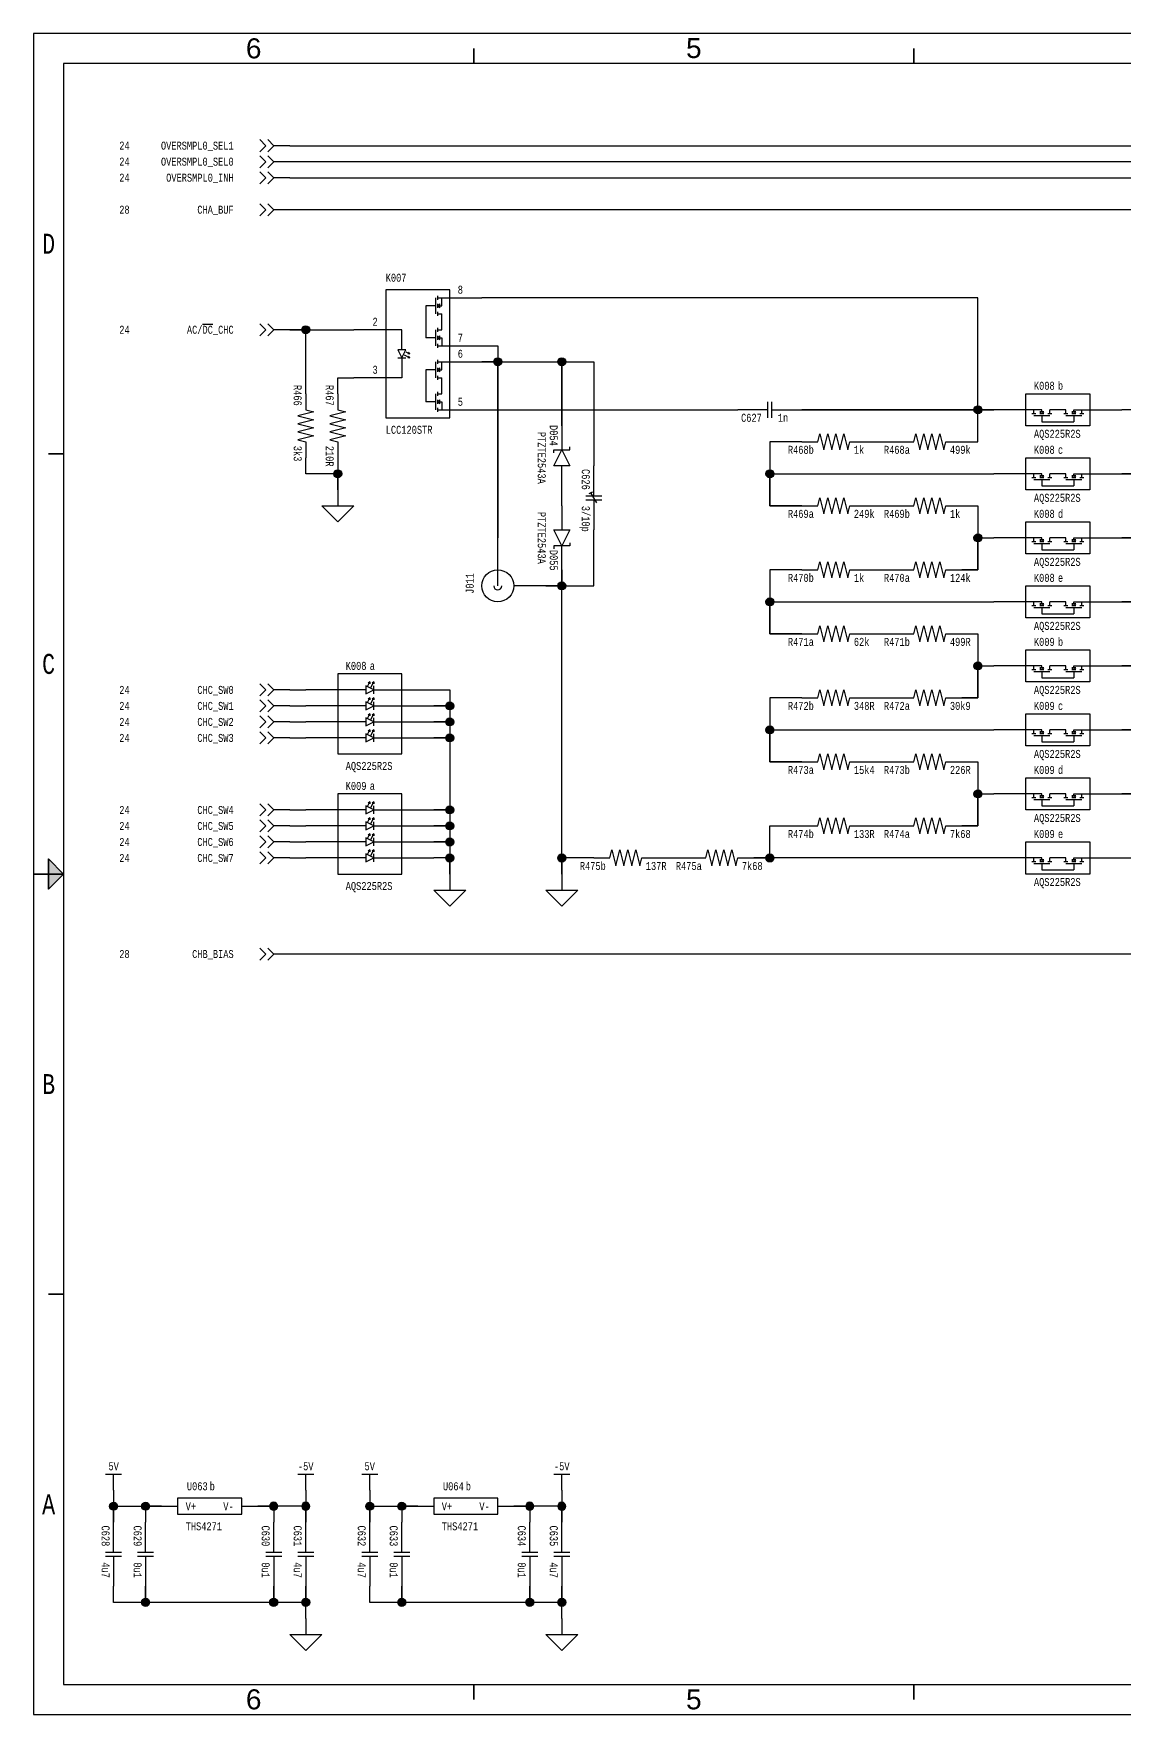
# Paper-space layout '30' of a CAD drawing. Header units: inches. Extents: x 0.2 to 16.8, y 0.2 to 10.8.
# Drawn here: x 0.25 to 7.07, y 0.25 to 10.75 of the extents above; entities that cross this region are included whole.
import ezdxf
from ezdxf.enums import TextEntityAlignment as Align

# ---------------------------------------------------------------- set-up
doc = ezdxf.new("R2010")
doc.units = ezdxf.units.IN
doc.header["$MEASUREMENT"] = 0
for name, color, linetype in [('BORDER', 13, 'Continuous'), ('COMPONENT', 14, 'Continuous'), ('SIGNAL', 84, 'Continuous'), ('TEXT', 252, 'Continuous')]:
    doc.layers.add(name, color=color, linetype=linetype)
doc.styles.add('Monotxt_75', font='monotxt.shx', dxfattribs={"width": 0.75})
doc.styles.get("Standard").update_dxf_attribs({"font": 'arial.ttf'})

# ---------------------------------------------------------------- blocks, each defined once
blk = doc.blocks.new('ANSI B Frame')
at = {"layer": 'BORDER', "lineweight": 35}
h = blk.add_hatch(color=256, dxfattribs=at)
h.dxf.hatch_style = 1
h.paths.add_polyline_path([(0.34375, 5.59375), (0.34375, 5.5), (0.4375, 5.5)])
h.paths.add_polyline_path([(0.4375, 5.5), (0.34375, 5.5), (0.34375, 5.40625)])
at = {"layer": 'BORDER'}
for points in [[(0.25, 0.25), (16.75, 0.25), (16.75, 10.75), (0.25, 10.75)], [(0.4375, 0.4375), (16.5625, 0.4375), (16.5625, 10.5625), (0.4375, 10.5625)]]:
    blk.add_lwpolyline(points, close=True, dxfattribs=at)
at = {"layer": 'BORDER', "lineweight": 35}
for points in [[(3, 10.65625), (3, 10.5625)], [(5.75, 10.65625), (5.75, 10.5625)], [(0.34375, 8.125), (0.4375, 8.125)], [(0.4375, 5.5), (0.25, 5.5)], [(0.34375, 2.875), (0.4375, 2.875)], [(3, 0.34375), (3, 0.4375)], [(5.75, 0.34375), (5.75, 0.4375)]]:
    blk.add_lwpolyline(points, dxfattribs=at)
blk.add_lwpolyline([(0.4375, 5.5), (0.34375, 5.59375), (0.34375, 5.40625)], close=True, dxfattribs=at)
at = {"layer": 'BORDER', "style": 'Monotxt_75', "width": 0.75}
for s, p in [('D', (0.34375, 9.4375)), ('C', (0.34375, 6.8125)), ('B', (0.34375, 4.1875)), ('A', (0.34375, 1.5625))]:
    blk.add_text(s, height=0.125, dxfattribs=at).set_placement(p, align=Align.MIDDLE_CENTER)
at = {"layer": 'BORDER', "flags": 8}
for tag, p in [('ZN6', (1.625, 10.65787)), ('ZN5', (4.375, 10.66009)), ('ZN4', (7.125, 10.65625)), ('ZN3', (9.875, 10.65796)), ('ZN2', (12.625, 10.65574)), ('ZN1', (15.375, 10.65574)), ('ZN6', (1.625, 0.34375)), ('ZN5', (4.375, 0.34375)), ('ZN4', (7.125, 0.34375)), ('ZN3', (9.875, 0.34375)), ('ZN2', (12.625, 0.34375)), ('ZN1', (15.375, 0.34375))]:
    blk.add_attdef(tag, text='', height=0.125, dxfattribs=at).set_placement(p, align=Align.MIDDLE_CENTER)
at = {"layer": 'TEXT', "style": 'Monotxt_75', "width": 0.75, "flags": 8}
for tag, height, p in [('DESRP', 0.0625, (13.625, 1)), ('DWG_NO', 0.1875, (13.9625, 0.7125))]:
    blk.add_attdef(tag, text='', height=height, dxfattribs=at).set_placement(p, align=Align.MIDDLE_LEFT)
for tag, height, p in [('SHTSZ', 0.1875, (13.7375, 0.7125)), ('REV', 0.1875, (16.4125, 0.7125)), ('SCALE', 0.0625, (14.15625, 0.5)), ('REVDATE', 0.0625, (15.11875, 0.5)), ('CURRSHT', 0.0625, (16.0625, 0.5)), ('LASTSHT', 0.0625, (16.4375, 0.5))]:
    blk.add_attdef(tag, text='', height=height, dxfattribs=at).set_placement(p, align=Align.MIDDLE_CENTER)
blk = doc.blocks.new('FROM_CONN')
for points in [[(0, 0), (0.05, 0)], [(0.06875, 0.01875), (0.05, 0), (0.06875, -0.01875)], [(0.09375, 0.01875), (0.075, 0), (0.09375, -0.01875)]]:
    blk.add_lwpolyline(points)
blk = doc.blocks.new('SUPPLY_BUS')
for points in [[(0, 0), (0.05, 0)], [(0.05, 0.025), (0.05, -0.025)]]:
    blk.add_lwpolyline(points)
blk = doc.blocks.new('FLOAT_GND')
blk.add_lwpolyline([(0, 0), (0, -0.05)])
blk.add_lwpolyline([(-0.05, -0.05), (0.05, -0.05), (0, -0.1)], close=True)
blk = doc.blocks.new('CONNECT')
blk.add_hatch(color=256).paths.add_polyline_path([(0.0125, 0, 1), (-0.0125, 0, 1)])
blk.add_circle((0, 0), 0.0125)
blk = doc.blocks.new('CAP')
for points in [[(0, 0.0125), (0, 0.2)], [(-0.05, 0.0125), (0.05, 0.0125)], [(-0.05, -0.0125), (0.05, -0.0125)], [(0, -0.0125), (0, -0.2)]]:
    blk.add_lwpolyline(points)
at = {"layer": 'TEXT', "style": 'Monotxt_75', "width": 0.75, "flags": 8}
blk.add_attdef('REFID', text='', height=0.05, rotation=270, dxfattribs=at).set_placement((-0.025, 0.05), align=Align.TOP_RIGHT)
blk.add_attdef('VALUE', text='', height=0.05, rotation=270, dxfattribs=at).set_placement((-0.025, -0.05), align=Align.TOP_LEFT)
blk = doc.blocks.new('SOLID_STATE_RELAY_SPDT')
for points in [[(-0.075, 0.1), (-0.15, 0.1), (-0.15, 0.4)], [(0.075, 0.1), (0.15, 0.1), (0.15, 0.4)], [(-0.025, 0.125), (-0.025, 0.075)], [(-0.025, 0.1), (-0.075, 0.1)], [(-0.0075, 0.085), (-0.025, 0.05)], [(-0.025, 0.05), (-0.025, 0.0625)], [(-0.025, 0.05), (-0.015, 0.0575)], [(0.0125, 0.075), (0, 0.05)], [(0, 0.05), (0, 0.0625)], [(0, 0.05), (0.01, 0.0575)], [(0.025, 0.1), (0.075, 0.1)], [(-0.3, -0.1125), (-0.3, -0.05)], [(-0.1, -0.05), (-0.3, -0.05)], [(-0.1, -0.1125), (-0.1, -0.05)], [(0.1, -0.1125), (0.1, -0.05)], [(0.3, -0.05), (0.1, -0.05)], [(0.3, -0.1125), (0.3, -0.05)], [(-0.3625, -0.125), (-0.3375, -0.125)], [(-0.35, -0.1125), (-0.25, -0.1125)], [(-0.35, -0.125), (-0.35, -0.15)], [(-0.3, -0.15), (-0.35, -0.15), (-0.35, -0.2)], [(-0.35, -0.2), (-0.35, -0.4)], [(-0.3125, -0.125), (-0.2875, -0.125)], [(-0.3, -0.1375), (-0.3, -0.15)], [(-0.2625, -0.125), (-0.2375, -0.125)], [(-0.25, -0.125), (-0.25, -0.15)], [(-0.25, -0.15), (-0.15, -0.15)], [(-0.1625, -0.125), (-0.1375, -0.125)], [(-0.15, -0.1125), (-0.05, -0.1125)], [(-0.15, -0.125), (-0.15, -0.15)], [(-0.1125, -0.125), (-0.0875, -0.125)], [(-0.1, -0.1375), (-0.1, -0.15)], [(-0.1, -0.15), (-0.05, -0.15), (-0.05, -0.2)], [(-0.0625, -0.125), (-0.0375, -0.125)], [(-0.05, -0.125), (-0.05, -0.15)], [(-0.05, -0.2), (-0.05, -0.4)], [(0.0375, -0.125), (0.0625, -0.125)], [(0.05, -0.1125), (0.15, -0.1125)], [(0.05, -0.125), (0.05, -0.15)], [(0.1, -0.15), (0.05, -0.15), (0.05, -0.2)], [(0.05, -0.2), (0.05, -0.4)], [(0.0875, -0.125), (0.1125, -0.125)], [(0.1, -0.1375), (0.1, -0.15)], [(0.1375, -0.125), (0.1625, -0.125)], [(0.15, -0.125), (0.15, -0.15)], [(0.15, -0.15), (0.25, -0.15)], [(0.2375, -0.125), (0.2625, -0.125)], [(0.25, -0.1125), (0.35, -0.1125)], [(0.25, -0.125), (0.25, -0.15)], [(0.2875, -0.125), (0.3125, -0.125)], [(0.3, -0.1375), (0.3, -0.15)], [(0.3, -0.15), (0.35, -0.15), (0.35, -0.2)], [(0.3375, -0.125), (0.3625, -0.125)], [(0.35, -0.125), (0.35, -0.15)], [(0.35, -0.2), (0.35, -0.4)]]:
    blk.add_lwpolyline(points)
for points in [[(-0.4, -0.2), (0.4, -0.2), (0.4, 0.2), (-0.4, 0.2)], [(-0.025, 0.1), (0.025, 0.075), (0.025, 0.125)], [(-0.3, -0.125), (-0.3125, -0.1375), (-0.2875, -0.1375)], [(-0.1, -0.125), (-0.1125, -0.1375), (-0.0875, -0.1375)], [(0.1, -0.125), (0.0875, -0.1375), (0.1125, -0.1375)], [(0.3, -0.125), (0.2875, -0.1375), (0.3125, -0.1375)]]:
    blk.add_lwpolyline(points, close=True)
at = {"layer": 'TEXT', "style": 'Monotxt_75', "width": 0.75, "flags": 8}
for tag, p in [('CN', (-0.125, 0.25)), ('CP', (0.175, 0.25))]:
    blk.add_attdef(tag, text='', height=0.05, rotation=270, dxfattribs=at).set_placement(p, align=Align.RIGHT)
blk.add_attdef('MFGPN', text='', height=0.05, rotation=270, dxfattribs=at).set_placement((-0.45, 0.2), align=Align.TOP_LEFT)
for tag, p in [('REF', (0.45, 0.2)), ('NO2', (-0.325, -0.25)), ('NO1', (-0.025, -0.25)), ('NC2', (0.075, -0.25)), ('NC1', (0.375, -0.25))]:
    blk.add_attdef(tag, p, '', height=0.05, rotation=270, dxfattribs=at)
blk = doc.blocks.new('RF_CONN')
for points in [[(0, 0), (0, 0.15)], [(0.15, 0), (0.05, 0)]]:
    blk.add_lwpolyline(points)
blk.add_circle((0, 0), 0.05)
blk.add_arc((0, 0), 0.0125, 180, 0)
at = {"layer": 'TEXT', "style": 'Monotxt_75', "width": 0.75, "flags": 8}
blk.add_attdef('REF', (-0.075, -0.025), '', height=0.025, rotation=90, dxfattribs=at)
blk = doc.blocks.new('RES')
blk.add_lwpolyline([(-0.2, 0), (-0.1, 0), (-0.0875, 0.05), (-0.0625, -0.05), (-0.0375, 0.05), (-0.0125, -0.05), (0.0125, 0.05), (0.0375, -0.05), (0.0625, 0.05), (0.0875, -0.05), (0.1, 0), (0.2, 0)])
at = {"layer": 'TEXT', "style": 'Monotxt_75', "width": 0.75, "flags": 8}
blk.add_attdef('REFID', text='', height=0.05, dxfattribs=at).set_placement((-0.125, -0.025), align=Align.TOP_RIGHT)
blk.add_attdef('VALUE', text='', height=0.05, dxfattribs=at).set_placement((0.125, -0.025), align=Align.TOP_LEFT)
blk = doc.blocks.new('CAP_VAR')
for points in [[(0, 0.013), (0, 0.2)], [(-0.05, 0.013), (0.05, 0.013)], [(0.019, -0.031), (-0.018, 0.032), (-0.007, 0.038)], [(-0.05, -0.012), (0.05, -0.012)], [(0, -0.012), (0, -0.2)]]:
    blk.add_lwpolyline(points)
at = {"layer": 'COMPONENT'}
blk.add_lwpolyline([(-0.018, 0.032), (-0.031, 0.024)], dxfattribs=at)
at = {"layer": 'TEXT', "style": 'Monotxt_75', "width": 0.75, "flags": 8}
blk.add_attdef('REFID', text='', height=0.05, rotation=270, dxfattribs=at).set_placement((-0.025, 0.05), align=Align.TOP_RIGHT)
blk.add_attdef('VALUE', text='', height=0.05, rotation=270, dxfattribs=at).set_placement((-0.025, -0.05), align=Align.TOP_LEFT)
blk = doc.blocks.new('D_ZENER')
for points in [[(-0.2, 0), (-0.05, 0)], [(0.03125, 0.05), (0.05, 0.05), (0.05, 0.05), (0.05, 0.05), (0.05, -0.05), (0.05, -0.05), (0.05, -0.05), (0.06875, -0.05)], [(0.2, 0), (0.05, 0)]]:
    blk.add_lwpolyline(points)
blk.add_lwpolyline([(0.05, 0), (-0.05, -0.05), (-0.05, 0.05)], close=True)
at = {"layer": 'TEXT', "style": 'Monotxt_75', "width": 0.75, "flags": 8}
blk.add_attdef('MFGPN', text='', height=0.05, dxfattribs=at).set_placement((0, -0.1), align=Align.TOP_CENTER)
blk.add_attdef('REFNO', text='', height=0.05, dxfattribs=at).set_placement((0.075, -0.025), align=Align.TOP_LEFT)
blk = doc.blocks.new('D_ZENER_FLIP')
for points in [[(-0.2, 0), (-0.05, 0)], [(-0.03125, -0.05), (-0.05, -0.05), (-0.05, -0.05), (-0.05, -0.05), (-0.05, 0.05), (-0.05, 0.05), (-0.05, 0.05), (-0.06875, 0.05)], [(0.2, 0), (0.05, 0)]]:
    blk.add_lwpolyline(points)
blk.add_lwpolyline([(-0.05, 0), (0.05, 0.05), (0.05, -0.05)], close=True)
at = {"layer": 'TEXT', "style": 'Monotxt_75', "width": 0.75, "flags": 8}
blk.add_attdef('REFNO', text='', height=0.05, dxfattribs=at).set_placement((-0.075, -0.025), align=Align.TOP_RIGHT)
blk.add_attdef('MFGPN', text='', height=0.05, dxfattribs=at).set_placement((0, -0.1), align=Align.TOP_CENTER)
blk = doc.blocks.new('SS_RELAY_SW')
for points in [[(-0.1, 0), (-0.4, 0)], [(0.1, 0), (0.4, 0)], [(-0.1375, -0.025), (-0.1625, -0.025)], [(-0.15, -0.025), (-0.15, 0)], [(-0.05, -0.0375), (-0.15, -0.0375)], [(-0.0875, -0.025), (-0.1125, -0.025)], [(-0.1, -0.0125), (-0.1, 0)], [(-0.1, -0.0375), (-0.1, -0.075)], [(-0.1, -0.075), (0.1, -0.075)], [(-0.0375, -0.025), (-0.0625, -0.025)], [(-0.05, -0.025), (-0.05, 0)], [(0.05, 0), (-0.05, 0)], [(0.0625, -0.025), (0.0375, -0.025)], [(0.05, -0.025), (0.05, 0)], [(0.15, -0.0375), (0.05, -0.0375)], [(0.1125, -0.025), (0.0875, -0.025)], [(0.1, -0.0125), (0.1, 0)], [(0.1, -0.0375), (0.1, -0.075)], [(0.1625, -0.025), (0.1375, -0.025)], [(0.15, -0.025), (0.15, 0)]]:
    blk.add_lwpolyline(points)
for points in [[(-0.2, 0.1), (0.2, 0.1), (0.2, -0.1), (-0.2, -0.1)], [(-0.1, -0.025), (-0.0875, -0.0125), (-0.1125, -0.0125)], [(0.1, -0.025), (0.1125, -0.0125), (0.0875, -0.0125)]]:
    blk.add_lwpolyline(points, close=True)
at = {"layer": 'TEXT', "style": 'Monotxt_75', "width": 0.75, "flags": 8}
for tag, p in [('REFID', (-0.15, 0.125)), ('INST', (0, 0.125)), ('NO2', (0.25, 0.025))]:
    blk.add_attdef(tag, p, '', height=0.05, dxfattribs=at)
blk.add_attdef('NO1', text='', height=0.05, dxfattribs=at).set_placement((-0.25, 0.025), align=Align.RIGHT)
blk.add_attdef('MFGPN', text='', height=0.05, dxfattribs=at).set_placement((-0.15, -0.125), align=Align.TOP_LEFT)
blk = doc.blocks.new('SS_RELAY_CTRL4')
for points in [[(0.2, 0.25), (-0.2, 0.25), (-0.2, -0.25), (0.2, -0.25)], [(0.025, 0.15), (-0.025, 0.175), (-0.025, 0.125)], [(0.025, 0.05), (-0.025, 0.075), (-0.025, 0.025)], [(0.025, -0.05), (-0.025, -0.025), (-0.025, -0.075)], [(0.025, -0.15), (-0.025, -0.125), (-0.025, -0.175)]]:
    blk.add_lwpolyline(points, close=True)
for points in [[(-0.025, 0.15), (-0.4, 0.15)], [(-0.0125, 0.175), (0, 0.2)], [(0, 0.2), (-0.01, 0.1925)], [(0, 0.2), (0, 0.1875)], [(0.0075, 0.165), (0.025, 0.2)], [(0.025, 0.2), (0.015, 0.1925)], [(0.025, 0.2), (0.025, 0.1875)], [(0.025, 0.125), (0.025, 0.175)], [(0.025, 0.15), (0.4, 0.15)], [(-0.025, 0.05), (-0.4, 0.05)], [(-0.0125, 0.075), (0, 0.1)], [(-0.0125, -0.025), (0, 0)], [(0, 0.1), (-0.01, 0.0925)], [(0, 0.1), (0, 0.0875)], [(0, 0), (0, -0.0125)], [(0.0075, 0.065), (0.025, 0.1)], [(0.0075, -0.035), (0.025, 0)], [(0.025, 0.1), (0.015, 0.0925)], [(0.025, 0.1), (0.025, 0.0875)], [(0.025, 0.025), (0.025, 0.075)], [(0.025, 0.05), (0.4, 0.05)], [(0.025, 0), (0.025, -0.0125)], [(-0.025, -0.05), (-0.4, -0.05)], [(-0.0125, -0.125), (0, -0.1)], [(0, 0), (-0.01, -0.0075)], [(0, -0.1), (-0.01, -0.1075)], [(0, -0.1), (0, -0.1125)], [(0.0075, -0.135), (0.025, -0.1)], [(0.025, 0), (0.015, -0.0075)], [(0.025, -0.1), (0.015, -0.1075)], [(0.025, -0.075), (0.025, -0.025)], [(0.025, -0.05), (0.4, -0.05)], [(0.025, -0.1), (0.025, -0.1125)], [(-0.025, -0.15), (-0.4, -0.15)], [(0.025, -0.175), (0.025, -0.125)], [(0.025, -0.15), (0.4, -0.15)]]:
    blk.add_lwpolyline(points)
at = {"layer": 'TEXT', "style": 'Monotxt_75', "width": 0.75, "flags": 8}
for tag, p in [('REFID', (-0.15, 0.275)), ('INST', (0, 0.275)), ('CN1', (0.25, 0.175)), ('CN2', (0.25, 0.075)), ('CN3', (0.25, -0.025)), ('CN4', (0.25, -0.125))]:
    blk.add_attdef(tag, p, '', height=0.05, dxfattribs=at)
for tag, p in [('CP1', (-0.25, 0.175)), ('CP2', (-0.25, 0.075)), ('CP3', (-0.25, -0.025)), ('CP4', (-0.25, -0.125))]:
    blk.add_attdef(tag, text='', height=0.05, dxfattribs=at).set_placement(p, align=Align.RIGHT)
blk.add_attdef('MFGPN', text='', height=0.05, dxfattribs=at).set_placement((-0.15, -0.3), align=Align.TOP_LEFT)
blk = doc.blocks.new('OPAMP_GEN_PWR')
for points in [[(-0.3, 0), (-0.2, 0)], [(0.2, 0), (0.3, 0)]]:
    blk.add_lwpolyline(points)
blk.add_lwpolyline([(-0.2, -0.05), (0.2, -0.05), (0.2, 0.05), (-0.2, 0.05)], close=True)
at = {"layer": 'TEXT', "style": 'Monotxt_75', "width": 0.75}
blk.add_text('V+', height=0.05, dxfattribs=at).set_placement((-0.15, 0), align=Align.MIDDLE_LEFT)
blk.add_text('V-', height=0.05, dxfattribs=at).set_placement((0.15, 0), align=Align.MIDDLE_RIGHT)
at = {"layer": 'TEXT', "style": 'Monotxt_75', "width": 0.75, "flags": 8}
for tag, p in [('REFID', (-0.0125, 0.1)), ('VP', (-0.225, 0.025))]:
    blk.add_attdef(tag, text='', height=0.05, dxfattribs=at).set_placement(p, align=Align.RIGHT)
for tag, p in [('INST', (0, 0.1)), ('VN', (0.225, 0.025))]:
    blk.add_attdef(tag, p, '', height=0.05, dxfattribs=at)
blk.add_attdef('MFGPN', text='', height=0.05, dxfattribs=at).set_placement((-0.15, -0.1), align=Align.TOP_LEFT)

psp = doc.layouts.new('30')

# ---------------------------------------------------------------- linework, layer by layer
at = {"layer": 'SIGNAL'}
for points in [[(1.85, 10.05), (11.95, 10.05), (11.95, 7.6)], [(11.85, 7.6), (11.85, 9.95), (1.85, 9.95)], [(1.85, 9.85), (11.75, 9.85), (11.75, 7.6)], [(11.25, 6.6), (11.05, 6.6), (11.05, 6.9), (11.25, 6.9), (11.075, 6.9), (11.05, 6.925), (11.05, 7.1), (11.25, 7.1), (11.075, 7.1), (11.05, 7.125), (11.05, 7.2), (11.25, 7.2), (11.075, 7.2), (11.05, 7.225), (11.05, 9.65), (1.85, 9.65)], [(6.05, 8.2), (6.15, 8.2), (6.15, 8.4), (6.25, 8.4), (5.05, 8.4), (6.125, 8.4), (6.15, 8.425), (6.15, 9.1), (3.05, 9.1)], [(1.95, 8.5), (1.95, 8.9), (1.85, 8.9), (2.25, 8.9)], [(3.05, 8.8), (3.15, 8.8), (3.15, 8.725), (3.125, 8.7), (3.05, 8.7), (3.15, 8.7), (3.15, 7.6), (3.15, 8.675), (3.175, 8.7), (3.55, 8.7), (3.55, 8.3), (3.55, 8.675), (3.575, 8.7), (3.75, 8.7), (3.75, 8.05)], [(2.15, 8.5), (2.15, 8.6), (2.25, 8.6)], [(3.05, 8.4), (4.65, 8.4)], [(7.15, 8.4), (7.05, 8.4)], [(5.05, 8.2), (4.85, 8.2), (4.85, 7.8), (5.05, 7.8), (4.85, 7.8), (4.85, 8), (6.25, 8)], [(5.45, 8.2), (5.65, 8.2)], [(2.15, 8.1), (2.15, 7.9), (2.15, 8), (1.95, 8), (1.95, 8.1)], [(7.15, 8), (7.05, 8), (7.35, 8)], [(3.55, 7.8), (3.55, 7.9)], [(5.45, 7.8), (5.65, 7.8)], [(6.05, 7.8), (6.15, 7.8), (6.15, 7.4), (6.05, 7.4), (6.15, 7.4), (6.15, 7.6), (6.25, 7.6)], [(3.75, 5.6), (3.55, 5.6), (3.55, 5.5), (3.55, 7.4), (3.55, 7.3), (3.45, 7.3), (3.75, 7.3), (3.75, 7.65)], [(7.15, 7.6), (7.05, 7.6), (7.125, 7.6)], [(5.05, 7.4), (4.85, 7.4), (4.85, 7), (5.05, 7), (4.85, 7), (4.85, 7.2), (6.25, 7.2)], [(5.45, 7.4), (5.65, 7.4)], [(7.15, 7.2), (7.05, 7.2), (7.125, 7.2)], [(5.45, 7), (5.65, 7)], [(6.05, 7), (6.15, 7), (6.15, 6.6), (6.05, 6.6), (6.15, 6.6), (6.15, 6.8), (6.25, 6.8)], [(7.15, 6.8), (7.05, 6.8), (7.125, 6.8)], [(1.85, 6.65), (1.95, 6.65)], [(2.75, 6.65), (2.85, 6.65), (2.85, 6.55), (2.75, 6.55), (2.825, 6.55), (2.85, 6.525), (2.85, 6.45), (2.75, 6.45), (2.825, 6.45), (2.85, 6.425), (2.85, 6.35), (2.75, 6.35), (2.825, 6.35), (2.85, 6.325), (2.85, 5.9), (2.75, 5.9), (2.825, 5.9), (2.85, 5.875), (2.85, 5.8), (2.75, 5.8), (2.825, 5.8), (2.85, 5.775), (2.85, 5.7), (2.75, 5.7), (2.825, 5.7), (2.85, 5.675), (2.85, 5.5), (2.85, 5.6), (2.75, 5.6)], [(1.85, 6.55), (1.95, 6.55)], [(5.05, 6.6), (4.85, 6.6), (4.85, 6.2), (5.05, 6.2), (4.85, 6.2), (4.85, 6.4), (6.25, 6.4)], [(5.45, 6.6), (5.65, 6.6)], [(1.85, 6.45), (1.95, 6.45)], [(9.45, 6.4), (9.35, 6.4), (9.35, 5), (1.85, 5)], [(1.85, 6.35), (1.95, 6.35)], [(7.15, 6.4), (7.05, 6.4), (7.125, 6.4)], [(5.45, 6.2), (5.65, 6.2)], [(6.05, 6.2), (6.15, 6.2), (6.15, 5.8), (6.05, 5.8), (6.15, 5.8), (6.15, 6), (6.25, 6)], [(7.15, 6), (7.05, 6), (7.125, 6)], [(1.85, 5.9), (1.95, 5.9)], [(1.85, 5.8), (1.95, 5.8)], [(6.25, 5.6), (4.75, 5.6), (4.85, 5.6), (4.85, 5.8), (5.05, 5.8)], [(5.45, 5.8), (5.65, 5.8)], [(1.85, 5.7), (1.95, 5.7)], [(1.85, 5.6), (1.95, 5.6)], [(4.15, 5.6), (4.35, 5.6)], [(7.05, 5.6), (7.15, 5.6)], [(0.75, 1.65), (0.75, 1.45), (0.75, 1.55), (1.05, 1.55), (0.95, 1.55), (0.95, 1.45)], [(1.95, 1.65), (1.95, 1.45), (1.95, 1.55), (1.65, 1.55), (1.75, 1.55), (1.75, 1.45)], [(2.35, 1.65), (2.35, 1.45), (2.35, 1.55), (2.65, 1.55), (2.55, 1.55), (2.55, 1.45)], [(3.55, 1.65), (3.55, 1.45), (3.55, 1.55), (3.25, 1.55), (3.35, 1.55), (3.35, 1.45)], [(1.95, 0.85), (1.95, 1.05), (1.95, 0.95), (1.775, 0.95), (1.75, 0.975), (1.75, 1.05), (1.75, 0.95), (0.975, 0.95), (0.95, 0.975), (0.95, 1.05), (0.95, 0.95), (0.75, 0.95), (0.75, 1.05)], [(3.55, 0.85), (3.55, 1.05), (3.55, 0.95), (3.375, 0.95), (3.35, 0.975), (3.35, 1.05), (3.35, 0.95), (2.575, 0.95), (2.55, 0.975), (2.55, 1.05), (2.55, 0.95), (2.35, 0.95), (2.35, 1.05)]]:
    psp.add_lwpolyline(points, dxfattribs=at)

# ---------------------------------------------------------------- block references
ref = psp.add_blockref('ANSI B Frame', (0, 0))
ref.add_attrib('ZN5', '5', dxfattribs={"layer": 'BORDER', "height": 0.125}).set_placement((4.375, 0.344), align=Align.MIDDLE_CENTER)
ref.add_attrib('ZN5', '5', dxfattribs={"layer": 'BORDER', "height": 0.125}).set_placement((4.375, 10.66), align=Align.MIDDLE_CENTER)
ref.add_attrib('ZN6', '6', dxfattribs={"layer": 'BORDER', "height": 0.125}).set_placement((1.625, 0.344), align=Align.MIDDLE_CENTER)
ref.add_attrib('ZN6', '6', dxfattribs={"layer": 'BORDER', "height": 0.125}).set_placement((1.625, 10.658), align=Align.MIDDLE_CENTER)
at = {"layer": 'COMPONENT', "yscale": 2, "zscale": 2}
for name, p, xscale in [('FROM_CONN', (1.85, 10.05), -2), ('FROM_CONN', (1.85, 9.95), -2), ('FROM_CONN', (1.85, 9.85), -2), ('FROM_CONN', (1.85, 9.65), -2), ('FLOAT_GND', (2.15, 7.9), 2), ('FLOAT_GND', (2.85, 5.5), 2), ('FLOAT_GND', (3.55, 5.5), 2), ('FLOAT_GND', (1.95, 0.85), 2), ('FLOAT_GND', (3.55, 0.85), 2)]:
    psp.add_blockref(name, p, dxfattribs=dict(at, xscale=xscale))
at = {"layer": 'COMPONENT'}
ref = psp.add_blockref('SOLID_STATE_RELAY_SPDT', (2.65, 8.75), dxfattribs=dict(at, rotation=90))
ref.add_attrib('REF', 'K007', (2.45, 9.2), dxfattribs={"layer": 'TEXT', "height": 0.05, "style": 'Monotxt_75', "width": 0.75})
ref.add_attrib('MFGPN', 'LCC120STR', dxfattribs={"layer": 'TEXT', "height": 0.05, "style": 'Monotxt_75', "width": 0.75}).set_placement((2.45, 8.3), align=Align.TOP_LEFT)
ref.add_attrib('CP', '2', dxfattribs={"layer": 'TEXT', "height": 0.05, "style": 'Monotxt_75', "width": 0.75}).set_placement((2.4, 8.925), align=Align.RIGHT)
ref.add_attrib('CN', '3', dxfattribs={"layer": 'TEXT', "height": 0.05, "style": 'Monotxt_75', "width": 0.75}).set_placement((2.4, 8.625), align=Align.RIGHT)
ref.add_attrib('NO2', '5', (2.9, 8.425), dxfattribs={"layer": 'TEXT', "height": 0.05, "style": 'Monotxt_75', "width": 0.75})
ref.add_attrib('NO1', '6', (2.9, 8.725), dxfattribs={"layer": 'TEXT', "height": 0.05, "style": 'Monotxt_75', "width": 0.75})
ref.add_attrib('NC2', '7', (2.9, 8.825), dxfattribs={"layer": 'TEXT', "height": 0.05, "style": 'Monotxt_75', "width": 0.75})
ref.add_attrib('NC1', '8', (2.9, 9.125), dxfattribs={"layer": 'TEXT', "height": 0.05, "style": 'Monotxt_75', "width": 0.75})
at = {"layer": 'COMPONENT', "xscale": 2, "yscale": 2, "zscale": 2}
for name, p, rotation in [('FROM_CONN', (1.85, 8.9), 180), ('FROM_CONN', (1.85, 6.65), 180), ('FROM_CONN', (1.85, 6.55), 180), ('FROM_CONN', (1.85, 6.45), 180), ('FROM_CONN', (1.85, 6.35), 180), ('FROM_CONN', (1.85, 5.9), 180), ('FROM_CONN', (1.85, 5.8), 180), ('FROM_CONN', (1.85, 5.7), 180), ('FROM_CONN', (1.85, 5.6), 180), ('FROM_CONN', (1.85, 5), 180), ('SUPPLY_BUS', (0.75, 1.65), 90), ('SUPPLY_BUS', (1.95, 1.65), 90), ('SUPPLY_BUS', (2.35, 1.65), 90), ('SUPPLY_BUS', (3.55, 1.65), 90)]:
    psp.add_blockref(name, p, dxfattribs=dict(at, rotation=rotation))
at = {"layer": 'COMPONENT', "rotation": 270}
for name, p, values in [('RES', (1.95, 8.3), {'REFID': 'R466', 'VALUE': '3k3'}), ('RES', (2.15, 8.3), {'REFID': 'R467', 'VALUE': '210R'}), ('D_ZENER_FLIP', (3.55, 8.1), {'REFNO': 'D054', 'MFGPN': 'PTZTE2543A'})]:
    psp.add_blockref(name, p, dxfattribs=at).add_auto_attribs(values)
at = {"layer": 'COMPONENT'}
ref = psp.add_blockref('SS_RELAY_SW', (6.65, 8.4), dxfattribs=at)
ref.add_attrib('REFID', 'K008', (6.5, 8.525), dxfattribs={"layer": 'TEXT', "height": 0.05, "style": 'Monotxt_75', "width": 0.75})
ref.add_attrib('INST', 'b', (6.65, 8.525), dxfattribs={"layer": 'TEXT', "height": 0.05, "style": 'Monotxt_75', "width": 0.75})
ref.add_attrib('MFGPN', 'AQS225R2S', dxfattribs={"layer": 'TEXT', "height": 0.05, "style": 'Monotxt_75', "width": 0.75}).set_placement((6.5, 8.275), align=Align.TOP_LEFT)
ref = psp.add_blockref('CAP', (4.85, 8.4), dxfattribs=dict(at, rotation=90))
ref.add_attrib('REFID', 'C627', dxfattribs={"layer": 'TEXT', "height": 0.05, "style": 'Monotxt_75', "width": 0.75}).set_placement((4.8, 8.375), align=Align.TOP_RIGHT)
ref.add_attrib('VALUE', '1n', dxfattribs={"layer": 'TEXT', "height": 0.05, "style": 'Monotxt_75', "width": 0.75}).set_placement((4.9, 8.375), align=Align.TOP_LEFT)
for name, p, values in [('RES', (5.25, 8.2), {'REFID': 'R468b', 'VALUE': '1k'}), ('RES', (5.85, 8.2), {'REFID': 'R468a', 'VALUE': '499k'}), ('RES', (5.25, 7.8), {'REFID': 'R469a', 'VALUE': '249k'}), ('RES', (5.85, 7.8), {'REFID': 'R469b', 'VALUE': '1k'}), ('RES', (5.25, 7.4), {'REFID': 'R470b', 'VALUE': '1k'}), ('RES', (5.85, 7.4), {'REFID': 'R470a', 'VALUE': '124k'}), ('RES', (5.25, 7), {'REFID': 'R471a', 'VALUE': '62k'}), ('RES', (5.85, 7), {'REFID': 'R471b', 'VALUE': '499R'}), ('RES', (5.25, 6.6), {'REFID': 'R472b', 'VALUE': '348R'}), ('RES', (5.85, 6.6), {'REFID': 'R472a', 'VALUE': '30k9'}), ('RES', (5.25, 6.2), {'REFID': 'R473a', 'VALUE': '15k4'}), ('RES', (5.85, 6.2), {'REFID': 'R473b', 'VALUE': '226R'}), ('RES', (5.25, 5.8), {'REFID': 'R474b', 'VALUE': '133R'}), ('RES', (5.85, 5.8), {'REFID': 'R474a', 'VALUE': '7k68'}), ('RES', (3.95, 5.6), {'REFID': 'R475b', 'VALUE': '137R'}), ('RES', (4.55, 5.6), {'REFID': 'R475a', 'VALUE': '7k68'}), ('OPAMP_GEN_PWR', (1.35, 1.55), {'REFID': 'U063', 'INST': 'b', 'MFGPN': 'THS4271'}), ('OPAMP_GEN_PWR', (2.95, 1.55), {'REFID': 'U064', 'INST': 'b', 'MFGPN': 'THS4271'})]:
    psp.add_blockref(name, p, dxfattribs=at).add_auto_attribs(values)
ref = psp.add_blockref('SS_RELAY_SW', (6.65, 8), dxfattribs=at)
ref.add_attrib('REFID', 'K008', (6.5, 8.125), dxfattribs={"layer": 'TEXT', "height": 0.05, "style": 'Monotxt_75', "width": 0.75})
ref.add_attrib('INST', 'c', (6.65, 8.125), dxfattribs={"layer": 'TEXT', "height": 0.05, "style": 'Monotxt_75', "width": 0.75})
ref.add_attrib('MFGPN', 'AQS225R2S', dxfattribs={"layer": 'TEXT', "height": 0.05, "style": 'Monotxt_75', "width": 0.75}).set_placement((6.5, 7.875), align=Align.TOP_LEFT)
ref = psp.add_blockref('CAP_VAR', (3.75, 7.85), dxfattribs=at)
ref.add_attrib('REFID', 'C626', dxfattribs={"layer": 'TEXT', "height": 0.05, "rotation": 270, "style": 'Monotxt_75', "width": 0.75}).set_placement((3.725, 7.9), align=Align.TOP_RIGHT)
ref.add_attrib('VALUE', '3/10p', dxfattribs={"layer": 'TEXT', "height": 0.05, "rotation": 270, "style": 'Monotxt_75', "width": 0.75}).set_placement((3.725, 7.8), align=Align.TOP_LEFT)
ref = psp.add_blockref('D_ZENER', (3.55, 7.6), dxfattribs=dict(at, rotation=270))
ref.add_attrib('REFNO', 'D055', dxfattribs={"layer": 'TEXT', "height": 0.05, "rotation": 270, "style": 'Monotxt_75', "width": 0.75}).set_placement((3.525, 7.525), align=Align.TOP_LEFT)
ref.add_attrib('MFGPN', 'PTZTE2543A', dxfattribs={"layer": 'TEXT', "height": 0.05, "rotation": 270, "style": 'Monotxt_75', "width": 0.75}).set_placement((3.45, 7.6), align=Align.TOP_CENTER)
ref = psp.add_blockref('SS_RELAY_SW', (6.65, 7.6), dxfattribs=at)
ref.add_attrib('REFID', 'K008', (6.5, 7.725), dxfattribs={"layer": 'TEXT', "height": 0.05, "style": 'Monotxt_75', "width": 0.75})
ref.add_attrib('INST', 'd', (6.65, 7.725), dxfattribs={"layer": 'TEXT', "height": 0.05, "style": 'Monotxt_75', "width": 0.75})
ref.add_attrib('MFGPN', 'AQS225R2S', dxfattribs={"layer": 'TEXT', "height": 0.05, "style": 'Monotxt_75', "width": 0.75}).set_placement((6.5, 7.475), align=Align.TOP_LEFT)
at = {"layer": 'COMPONENT', "xscale": 2, "yscale": 2, "zscale": 2}
psp.add_blockref('RF_CONN', (3.15, 7.3), dxfattribs=at).add_auto_attribs({'REF': 'J011'})
at = {"layer": 'COMPONENT'}
ref = psp.add_blockref('SS_RELAY_SW', (6.65, 7.2), dxfattribs=at)
ref.add_attrib('REFID', 'K008', (6.5, 7.325), dxfattribs={"layer": 'TEXT', "height": 0.05, "style": 'Monotxt_75', "width": 0.75})
ref.add_attrib('INST', 'e', (6.65, 7.325), dxfattribs={"layer": 'TEXT', "height": 0.05, "style": 'Monotxt_75', "width": 0.75})
ref.add_attrib('MFGPN', 'AQS225R2S', dxfattribs={"layer": 'TEXT', "height": 0.05, "style": 'Monotxt_75', "width": 0.75}).set_placement((6.5, 7.075), align=Align.TOP_LEFT)
ref = psp.add_blockref('SS_RELAY_SW', (6.65, 6.8), dxfattribs=at)
ref.add_attrib('REFID', 'K009', (6.5, 6.925), dxfattribs={"layer": 'TEXT', "height": 0.05, "style": 'Monotxt_75', "width": 0.75})
ref.add_attrib('INST', 'b', (6.65, 6.925), dxfattribs={"layer": 'TEXT', "height": 0.05, "style": 'Monotxt_75', "width": 0.75})
ref.add_attrib('MFGPN', 'AQS225R2S', dxfattribs={"layer": 'TEXT', "height": 0.05, "style": 'Monotxt_75', "width": 0.75}).set_placement((6.5, 6.675), align=Align.TOP_LEFT)
ref = psp.add_blockref('SS_RELAY_CTRL4', (2.35, 6.5), dxfattribs=at)
ref.add_attrib('REFID', 'K008', (2.2, 6.775), dxfattribs={"layer": 'TEXT', "height": 0.05, "style": 'Monotxt_75', "width": 0.75})
ref.add_attrib('INST', 'a', (2.35, 6.775), dxfattribs={"layer": 'TEXT', "height": 0.05, "style": 'Monotxt_75', "width": 0.75})
ref.add_attrib('MFGPN', 'AQS225R2S', dxfattribs={"layer": 'TEXT', "height": 0.05, "style": 'Monotxt_75', "width": 0.75}).set_placement((2.2, 6.2), align=Align.TOP_LEFT)
ref = psp.add_blockref('SS_RELAY_SW', (6.65, 6.4), dxfattribs=at)
ref.add_attrib('REFID', 'K009', (6.5, 6.525), dxfattribs={"layer": 'TEXT', "height": 0.05, "style": 'Monotxt_75', "width": 0.75})
ref.add_attrib('INST', 'c', (6.65, 6.525), dxfattribs={"layer": 'TEXT', "height": 0.05, "style": 'Monotxt_75', "width": 0.75})
ref.add_attrib('MFGPN', 'AQS225R2S', dxfattribs={"layer": 'TEXT', "height": 0.05, "style": 'Monotxt_75', "width": 0.75}).set_placement((6.5, 6.275), align=Align.TOP_LEFT)
ref = psp.add_blockref('SS_RELAY_SW', (6.65, 6), dxfattribs=at)
ref.add_attrib('REFID', 'K009', (6.5, 6.125), dxfattribs={"layer": 'TEXT', "height": 0.05, "style": 'Monotxt_75', "width": 0.75})
ref.add_attrib('INST', 'd', (6.65, 6.125), dxfattribs={"layer": 'TEXT', "height": 0.05, "style": 'Monotxt_75', "width": 0.75})
ref.add_attrib('MFGPN', 'AQS225R2S', dxfattribs={"layer": 'TEXT', "height": 0.05, "style": 'Monotxt_75', "width": 0.75}).set_placement((6.5, 5.875), align=Align.TOP_LEFT)
ref = psp.add_blockref('SS_RELAY_CTRL4', (2.35, 5.75), dxfattribs=at)
ref.add_attrib('REFID', 'K009', (2.2, 6.025), dxfattribs={"layer": 'TEXT', "height": 0.05, "style": 'Monotxt_75', "width": 0.75})
ref.add_attrib('INST', 'a', (2.35, 6.025), dxfattribs={"layer": 'TEXT', "height": 0.05, "style": 'Monotxt_75', "width": 0.75})
ref.add_attrib('MFGPN', 'AQS225R2S', dxfattribs={"layer": 'TEXT', "height": 0.05, "style": 'Monotxt_75', "width": 0.75}).set_placement((2.2, 5.45), align=Align.TOP_LEFT)
ref = psp.add_blockref('SS_RELAY_SW', (6.65, 5.6), dxfattribs=at)
ref.add_attrib('REFID', 'K009', (6.5, 5.725), dxfattribs={"layer": 'TEXT', "height": 0.05, "style": 'Monotxt_75', "width": 0.75})
ref.add_attrib('INST', 'e', (6.65, 5.725), dxfattribs={"layer": 'TEXT', "height": 0.05, "style": 'Monotxt_75', "width": 0.75})
ref.add_attrib('MFGPN', 'AQS225R2S', dxfattribs={"layer": 'TEXT', "height": 0.05, "style": 'Monotxt_75', "width": 0.75}).set_placement((6.5, 5.475), align=Align.TOP_LEFT)
ref = psp.add_blockref('CAP', (0.75, 1.25), dxfattribs=at)
ref.add_attrib('REFID', 'C628', dxfattribs={"layer": 'TEXT', "height": 0.05, "rotation": 270, "style": 'Monotxt_75', "width": 0.75}).set_placement((0.725, 1.3), align=Align.TOP_RIGHT)
ref.add_attrib('VALUE', '4u7', dxfattribs={"layer": 'TEXT', "height": 0.05, "rotation": 270, "style": 'Monotxt_75', "width": 0.75}).set_placement((0.725, 1.2), align=Align.TOP_LEFT)
ref = psp.add_blockref('CAP', (0.95, 1.25), dxfattribs=at)
ref.add_attrib('REFID', 'C629', dxfattribs={"layer": 'TEXT', "height": 0.05, "rotation": 270, "style": 'Monotxt_75', "width": 0.75}).set_placement((0.925, 1.3), align=Align.TOP_RIGHT)
ref.add_attrib('VALUE', '0u1', dxfattribs={"layer": 'TEXT', "height": 0.05, "rotation": 270, "style": 'Monotxt_75', "width": 0.75}).set_placement((0.925, 1.2), align=Align.TOP_LEFT)
ref = psp.add_blockref('CAP', (1.75, 1.25), dxfattribs=at)
ref.add_attrib('REFID', 'C630', dxfattribs={"layer": 'TEXT', "height": 0.05, "rotation": 270, "style": 'Monotxt_75', "width": 0.75}).set_placement((1.725, 1.3), align=Align.TOP_RIGHT)
ref.add_attrib('VALUE', '0u1', dxfattribs={"layer": 'TEXT', "height": 0.05, "rotation": 270, "style": 'Monotxt_75', "width": 0.75}).set_placement((1.725, 1.2), align=Align.TOP_LEFT)
ref = psp.add_blockref('CAP', (1.95, 1.25), dxfattribs=at)
ref.add_attrib('REFID', 'C631', dxfattribs={"layer": 'TEXT', "height": 0.05, "rotation": 270, "style": 'Monotxt_75', "width": 0.75}).set_placement((1.925, 1.3), align=Align.TOP_RIGHT)
ref.add_attrib('VALUE', '4u7', dxfattribs={"layer": 'TEXT', "height": 0.05, "rotation": 270, "style": 'Monotxt_75', "width": 0.75}).set_placement((1.925, 1.2), align=Align.TOP_LEFT)
ref = psp.add_blockref('CAP', (2.35, 1.25), dxfattribs=at)
ref.add_attrib('REFID', 'C632', dxfattribs={"layer": 'TEXT', "height": 0.05, "rotation": 270, "style": 'Monotxt_75', "width": 0.75}).set_placement((2.325, 1.3), align=Align.TOP_RIGHT)
ref.add_attrib('VALUE', '4u7', dxfattribs={"layer": 'TEXT', "height": 0.05, "rotation": 270, "style": 'Monotxt_75', "width": 0.75}).set_placement((2.325, 1.2), align=Align.TOP_LEFT)
ref = psp.add_blockref('CAP', (2.55, 1.25), dxfattribs=at)
ref.add_attrib('REFID', 'C633', dxfattribs={"layer": 'TEXT', "height": 0.05, "rotation": 270, "style": 'Monotxt_75', "width": 0.75}).set_placement((2.525, 1.3), align=Align.TOP_RIGHT)
ref.add_attrib('VALUE', '0u1', dxfattribs={"layer": 'TEXT', "height": 0.05, "rotation": 270, "style": 'Monotxt_75', "width": 0.75}).set_placement((2.525, 1.2), align=Align.TOP_LEFT)
ref = psp.add_blockref('CAP', (3.35, 1.25), dxfattribs=at)
ref.add_attrib('REFID', 'C634', dxfattribs={"layer": 'TEXT', "height": 0.05, "rotation": 270, "style": 'Monotxt_75', "width": 0.75}).set_placement((3.325, 1.3), align=Align.TOP_RIGHT)
ref.add_attrib('VALUE', '0u1', dxfattribs={"layer": 'TEXT', "height": 0.05, "rotation": 270, "style": 'Monotxt_75', "width": 0.75}).set_placement((3.325, 1.2), align=Align.TOP_LEFT)
ref = psp.add_blockref('CAP', (3.55, 1.25), dxfattribs=at)
ref.add_attrib('REFID', 'C635', dxfattribs={"layer": 'TEXT', "height": 0.05, "rotation": 270, "style": 'Monotxt_75', "width": 0.75}).set_placement((3.525, 1.3), align=Align.TOP_RIGHT)
ref.add_attrib('VALUE', '4u7', dxfattribs={"layer": 'TEXT', "height": 0.05, "rotation": 270, "style": 'Monotxt_75', "width": 0.75}).set_placement((3.525, 1.2), align=Align.TOP_LEFT)
at = {"layer": 'SIGNAL', "yscale": 2, "zscale": 2}
for p, xscale in [((1.95, 8.9), 2), ((3.15, 8.7), 2), ((3.55, 8.7), 2), ((6.15, 8.4), 2), ((2.15, 8), 2), ((4.85, 8), 2), ((6.15, 7.6), 2), ((3.55, 7.3), 2), ((4.85, 7.2), 2), ((6.15, 6.8), 2), ((2.85, 6.55), 2), ((2.85, 6.45), 2), ((4.85, 6.4), 2), ((2.85, 6.35), 2), ((6.15, 6), 2), ((2.85, 5.9), 2), ((2.85, 5.8), 2), ((2.85, 5.7), 2), ((2.85, 5.6), 2), ((3.55, 5.6), 2), ((4.85, 5.6), 2), ((0.75, 1.55), 2), ((0.95, 1.55), 2), ((1.75, 1.55), -2), ((1.95, 1.55), -2), ((2.35, 1.55), 2), ((2.55, 1.55), 2), ((3.35, 1.55), -2), ((3.55, 1.55), -2), ((0.95, 0.95), 2), ((1.75, 0.95), 2), ((1.95, 0.95), 2), ((2.55, 0.95), 2), ((3.35, 0.95), 2), ((3.55, 0.95), 2)]:
    psp.add_blockref('CONNECT', p, dxfattribs=dict(at, xscale=xscale))

# ---------------------------------------------------------------- texts
at = {"layer": 'TEXT', "style": 'Monotxt_75', "width": 0.75}
for s, p in [('24', (0.85, 10.05)), ('24', (0.85, 9.95)), ('OVERSMPL0_SEL1', (1.5, 10.05)), ('OVERSMPL0_SEL0', (1.5, 9.95)), ('24', (0.85, 9.85)), ('OVERSMPL0_INH', (1.5, 9.85)), ('28', (0.85, 9.65)), ('CHA_BUF', (1.5, 9.65)), ('24', (0.85, 8.9)), ('AC/%%ODC%%O_CHC', (1.5, 8.9)), ('24', (0.85, 6.65)), ('CHC_SW0', (1.5, 6.65)), ('24', (0.85, 6.55)), ('CHC_SW1', (1.5, 6.55)), ('24', (0.85, 6.45)), ('CHC_SW2', (1.5, 6.45)), ('24', (0.85, 6.35)), ('CHC_SW3', (1.5, 6.35)), ('24', (0.85, 5.9)), ('CHC_SW4', (1.5, 5.9)), ('24', (0.85, 5.8)), ('CHC_SW5', (1.5, 5.8)), ('24', (0.85, 5.7)), ('CHC_SW6', (1.5, 5.7)), ('24', (0.85, 5.6)), ('CHC_SW7', (1.5, 5.6)), ('28', (0.85, 5)), ('CHB_BIAS', (1.5, 5))]:
    psp.add_text(s, height=0.05, dxfattribs=at).set_placement(p, align=Align.MIDDLE_RIGHT)
for s, p in [('5V', (0.75, 1.775)), ('-5V', (1.95, 1.775)), ('5V', (2.35, 1.775)), ('-5V', (3.55, 1.775))]:
    psp.add_text(s, height=0.05, dxfattribs=at).set_placement(p, align=Align.CENTER)

doc.saveas('drawing.dxf')
